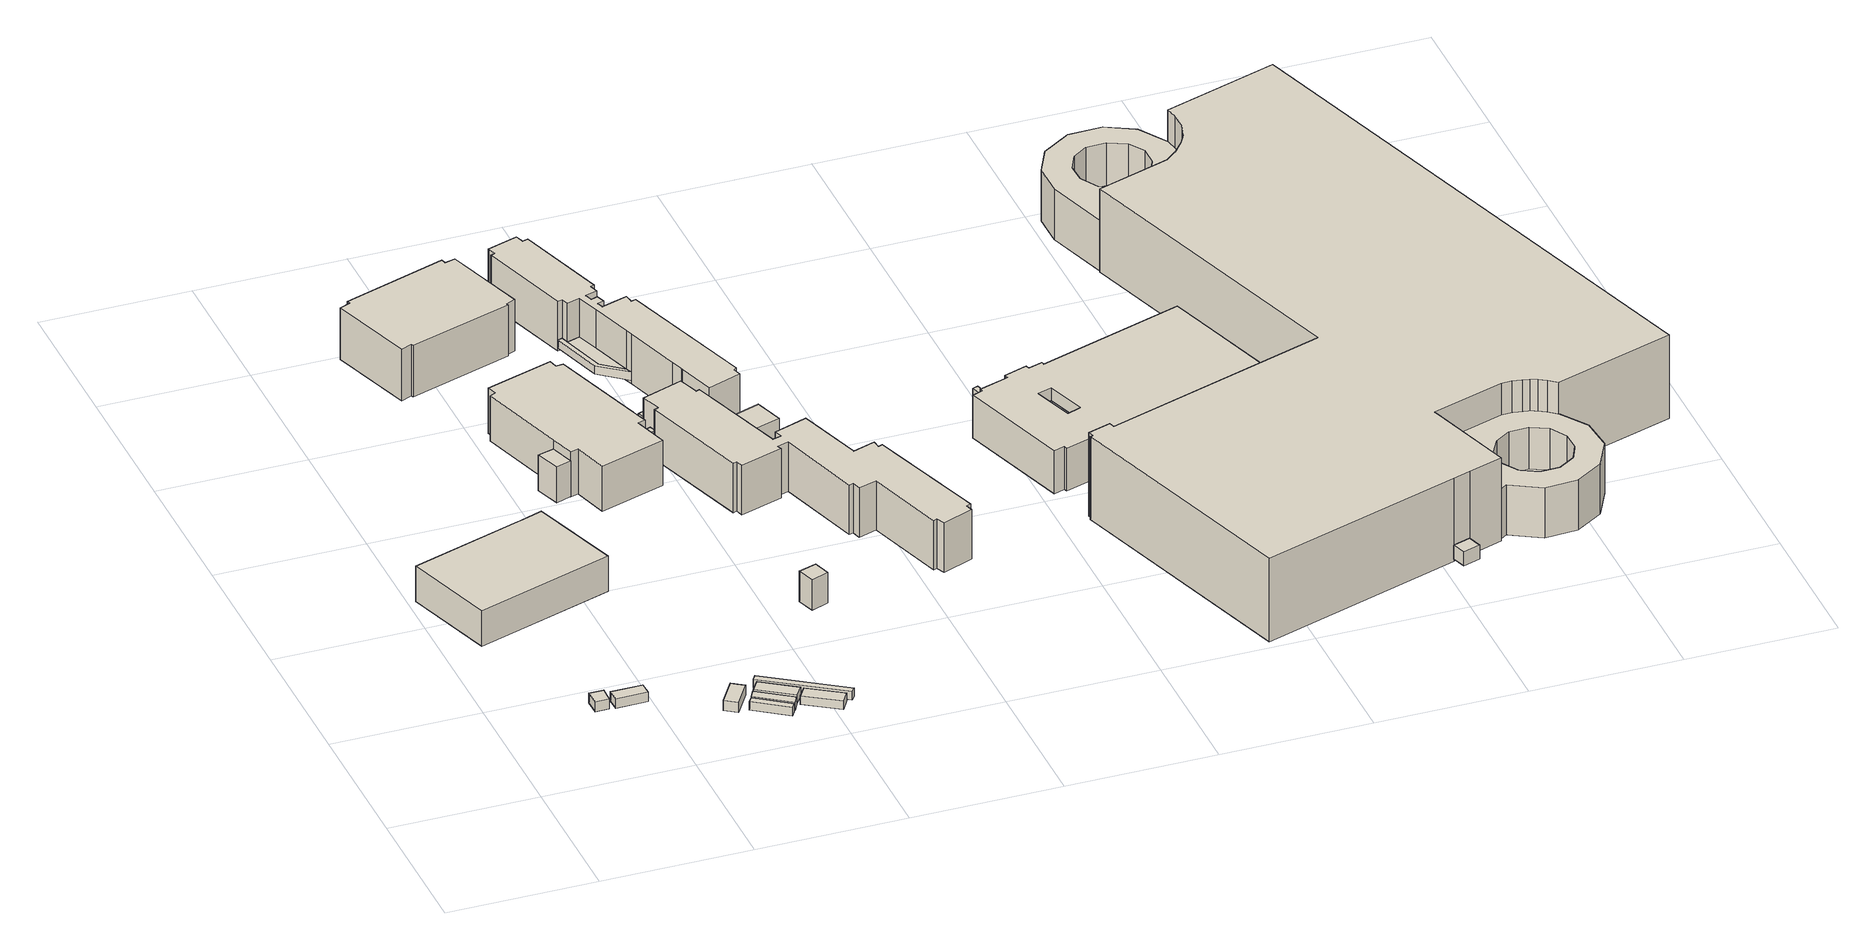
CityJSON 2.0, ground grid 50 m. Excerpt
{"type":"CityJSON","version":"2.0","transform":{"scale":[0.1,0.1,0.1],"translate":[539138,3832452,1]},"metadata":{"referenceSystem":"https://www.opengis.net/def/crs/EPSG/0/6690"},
"CityObjects":{
"building1":{"type":"Building","attributes":{"計測周辺長":19.76,"1/2500図郭":74,"区名":"住之江区","町丁目名称":"南港中４丁目","街区番号":7,"class":"3001","usage":"412","measuredHeight":3.4,"storeysAboveGround":1,"BuildingDetailAttribute.buildingRoofEdgeArea":24.28,"BuildingDetailAttribute.buildingStructureType":"610","BuildingDetailAttribute.buildingStructureOrgType":"2","BuildingDetailAttribute.detailedUsage":"1130","BuildingDetailAttribute.specifiedBuildingCoverageRate":0.6,"BuildingDetailAttribute.surveyYear":2017,"BuildingHighTideRiskAttribute.description":"1","BuildingHighTideRiskAttribute.rank":"2","BuildingHighTideRiskAttribute.depth":1.45,"BuildingIDAttribute.prefecture":"27","BuildingIDAttribute.city":"27125"},"geometry":[{"type":"Solid","lod":"1","boundaries":[[[[0,1,2,3]],[[2,4,5,3]],[[1,6,4,2]],[[0,7,6,1]],[[3,5,7,0]],[[4,6,7,5]]]]}]},
"building2":{"type":"Building","attributes":{"計測周辺長":29.5,"1/2500図郭":74,"区名":"住之江区","町丁目名称":"南港中４丁目","街区番号":7,"class":"3001","usage":"412","measuredHeight":3.4,"storeysAboveGround":1,"BuildingDetailAttribute.buildingRoofEdgeArea":44.62,"BuildingDetailAttribute.buildingStructureType":"610","BuildingDetailAttribute.buildingStructureOrgType":"2","BuildingDetailAttribute.detailedUsage":"1130","BuildingDetailAttribute.specifiedBuildingCoverageRate":0.6,"BuildingDetailAttribute.surveyYear":2017,"BuildingHighTideRiskAttribute.description":"1","BuildingHighTideRiskAttribute.rank":"2","BuildingHighTideRiskAttribute.depth":1.53,"BuildingIDAttribute.prefecture":"27","BuildingIDAttribute.city":"27125"},"geometry":[{"type":"Solid","lod":"1","boundaries":[[[[8,9,10,11]],[[10,12,13,11]],[[9,14,12,10]],[[8,15,14,9]],[[11,13,15,8]],[[12,14,15,13]]]]}]},
"building3":{"type":"Building","attributes":{"name":"相愛大学","計測周辺長":161.6,"1/2500図郭":74,"区名":"住之江区","町丁目名称":"南港中４丁目","街区番号":1,"class":"3002","usage":"422","measuredHeight":12.7,"storeysAboveGround":3,"BuildingDetailAttribute.buildingRoofEdgeArea":1561.77,"BuildingDetailAttribute.buildingStructureType":"603","BuildingDetailAttribute.buildingStructureOrgType":"3","BuildingDetailAttribute.detailedUsage":"1403","BuildingDetailAttribute.specifiedBuildingCoverageRate":0.6,"BuildingDetailAttribute.surveyYear":2017,"BuildingHighTideRiskAttribute.description":"1","BuildingHighTideRiskAttribute.rank":"2","BuildingHighTideRiskAttribute.depth":1.28,"BuildingIDAttribute.prefecture":"27","BuildingIDAttribute.city":"27125"},"geometry":[{"type":"Solid","lod":"1","boundaries":[[[[16,17,18,19,20,21]],[[20,22,23,21]],[[19,24,22,20]],[[18,25,24,19]],[[17,26,25,18]],[[16,27,26,17]],[[21,23,27,16]],[[22,24,25,26,27,23]]]]}]},
"building4":{"type":"Building","attributes":{"計測周辺長":29.54,"1/2500図郭":74,"区名":"住之江区","町丁目名称":"南港中４丁目","街区番号":7,"class":"3001","usage":"412","measuredHeight":3.6,"storeysAboveGround":1,"BuildingDetailAttribute.buildingRoofEdgeArea":48.12,"BuildingDetailAttribute.buildingStructureType":"610","BuildingDetailAttribute.buildingStructureOrgType":"2","BuildingDetailAttribute.detailedUsage":"1130","BuildingDetailAttribute.specifiedBuildingCoverageRate":0.6,"BuildingDetailAttribute.surveyYear":2017,"BuildingHighTideRiskAttribute.description":"1","BuildingHighTideRiskAttribute.rank":"2","BuildingHighTideRiskAttribute.depth":1.72,"BuildingIDAttribute.prefecture":"27","BuildingIDAttribute.city":"27125"},"geometry":[{"type":"Solid","lod":"1","boundaries":[[[[28,29,30,31]],[[30,32,33,31]],[[29,34,32,30]],[[28,35,34,29]],[[31,33,35,28]],[[32,34,35,33]]]]}]},
"building5":{"type":"Building","attributes":{"計測周辺長":31.61,"1/2500図郭":74,"区名":"住之江区","町丁目名称":"南港中４丁目","街区番号":7,"class":"3003","usage":"412","storeysAboveGround":1,"BuildingDetailAttribute.buildingRoofEdgeArea":31.66,"BuildingDetailAttribute.buildingStructureType":"610","BuildingDetailAttribute.buildingStructureOrgType":"2","BuildingDetailAttribute.detailedUsage":"1130","BuildingDetailAttribute.specifiedBuildingCoverageRate":0.6,"BuildingDetailAttribute.surveyYear":2017,"BuildingHighTideRiskAttribute.description":"1","BuildingHighTideRiskAttribute.rank":"2","BuildingHighTideRiskAttribute.depth":1.79,"BuildingIDAttribute.prefecture":"27","BuildingIDAttribute.city":"27125"},"geometry":[{"type":"Solid","lod":"1","boundaries":[[[[36,37,38,39]],[[38,40,41,39]],[[37,42,40,38]],[[36,43,42,37]],[[39,41,43,36]],[[40,42,43,41]]]]}]},
"building6":{"type":"Building","attributes":{"計測周辺長":33.53,"1/2500図郭":74,"区名":"住之江区","町丁目名称":"南港中４丁目","街区番号":7,"class":"3003","usage":"412","storeysAboveGround":1,"BuildingDetailAttribute.buildingRoofEdgeArea":42.07,"BuildingDetailAttribute.buildingStructureType":"610","BuildingDetailAttribute.buildingStructureOrgType":"2","BuildingDetailAttribute.detailedUsage":"1130","BuildingDetailAttribute.specifiedBuildingCoverageRate":0.6,"BuildingDetailAttribute.surveyYear":2017,"BuildingHighTideRiskAttribute.description":"1","BuildingHighTideRiskAttribute.rank":"2","BuildingHighTideRiskAttribute.depth":1.85,"BuildingIDAttribute.prefecture":"27","BuildingIDAttribute.city":"27125"},"geometry":[{"type":"Solid","lod":"1","boundaries":[[[[44,45,46,47]],[[46,48,49,47]],[[45,50,48,46]],[[44,51,50,45]],[[47,49,51,44]],[[48,50,51,49]]]]}]},
"building7":{"type":"Building","attributes":{"計測周辺長":36.25,"1/2500図郭":74,"区名":"住之江区","町丁目名称":"南港中４丁目","街区番号":7,"class":"3003","usage":"412","storeysAboveGround":1,"BuildingDetailAttribute.buildingRoofEdgeArea":61.61,"BuildingDetailAttribute.buildingStructureType":"610","BuildingDetailAttribute.buildingStructureOrgType":"2","BuildingDetailAttribute.detailedUsage":"1130","BuildingDetailAttribute.specifiedBuildingCoverageRate":0.6,"BuildingDetailAttribute.surveyYear":2017,"BuildingHighTideRiskAttribute.description":"1","BuildingHighTideRiskAttribute.rank":"2","BuildingHighTideRiskAttribute.depth":1.88,"BuildingIDAttribute.prefecture":"27","BuildingIDAttribute.city":"27125"},"geometry":[{"type":"Solid","lod":"1","boundaries":[[[[52,53,54,55]],[[54,56,57,55]],[[53,58,56,54]],[[52,59,58,53]],[[55,57,59,52]],[[56,58,59,57]]]]}]},
"building8":{"type":"Building","attributes":{"計測周辺長":65.99,"1/2500図郭":74,"区名":"住之江区","町丁目名称":"南港中４丁目","街区番号":7,"class":"3003","usage":"412","storeysAboveGround":1,"BuildingDetailAttribute.buildingRoofEdgeArea":66.61,"BuildingDetailAttribute.buildingStructureType":"610","BuildingDetailAttribute.buildingStructureOrgType":"2","BuildingDetailAttribute.detailedUsage":"1130","BuildingDetailAttribute.specifiedBuildingCoverageRate":0.6,"BuildingDetailAttribute.surveyYear":2017,"BuildingHighTideRiskAttribute.description":"1","BuildingHighTideRiskAttribute.rank":"2","BuildingHighTideRiskAttribute.depth":1.96,"BuildingIDAttribute.prefecture":"27","BuildingIDAttribute.city":"27125"},"geometry":[{"type":"Solid","lod":"1","boundaries":[[[[60,61,62,63]],[[62,64,65,63]],[[61,66,64,62]],[[60,67,66,61]],[[63,65,67,60]],[[64,66,67,65]]]]}]},
"building9":{"type":"Building","attributes":{"計測周辺長":36.31,"1/2500図郭":74,"区名":"住之江区","町丁目名称":"南港中４丁目","街区番号":7,"class":"3003","usage":"412","storeysAboveGround":1,"BuildingDetailAttribute.buildingRoofEdgeArea":63.58,"BuildingDetailAttribute.buildingStructureType":"610","BuildingDetailAttribute.buildingStructureOrgType":"2","BuildingDetailAttribute.detailedUsage":"1130","BuildingDetailAttribute.specifiedBuildingCoverageRate":0.6,"BuildingDetailAttribute.surveyYear":2017,"BuildingHighTideRiskAttribute.description":"1","BuildingHighTideRiskAttribute.rank":"2","BuildingHighTideRiskAttribute.depth":1.84,"BuildingIDAttribute.prefecture":"27","BuildingIDAttribute.city":"27125"},"geometry":[{"type":"Solid","lod":"1","boundaries":[[[[68,69,70,71]],[[70,72,73,71]],[[69,74,72,70]],[[68,75,74,69]],[[71,73,75,68]],[[72,74,75,73]]]]}]},
"building10":{"type":"Building","attributes":{"計測周辺長":178.98,"1/2500図郭":74,"区名":"住之江区","町丁目名称":"南港中４丁目","街区番号":1,"class":"3001","usage":"422","measuredHeight":12.9,"storeysAboveGround":2,"BuildingDetailAttribute.buildingRoofEdgeArea":1546.04,"BuildingDetailAttribute.buildingStructureType":"603","BuildingDetailAttribute.buildingStructureOrgType":"3","BuildingDetailAttribute.detailedUsage":"1403","BuildingDetailAttribute.specifiedBuildingCoverageRate":0.6,"BuildingDetailAttribute.surveyYear":2017,"BuildingHighTideRiskAttribute.description":"1","BuildingHighTideRiskAttribute.rank":"2","BuildingHighTideRiskAttribute.depth":0.715,"BuildingIDAttribute.prefecture":"27","BuildingIDAttribute.city":"27125"},"geometry":[{"type":"Solid","lod":"1","boundaries":[[[[76,77,78,79]],[[78,80,81,79]],[[77,82,80,78]],[[76,83,82,77]],[[79,81,83,76]],[[80,82,83,81]]]]}]},
"building11":{"type":"Building","attributes":{"計測周辺長":178.98,"1/2500図郭":74,"区名":"住之江区","町丁目名称":"南港中４丁目","街区番号":1,"class":"3001","usage":"422","measuredHeight":16.3,"storeysAboveGround":2,"BuildingDetailAttribute.buildingRoofEdgeArea":1546.04,"BuildingDetailAttribute.buildingStructureType":"603","BuildingDetailAttribute.buildingStructureOrgType":"3","BuildingDetailAttribute.detailedUsage":"1403","BuildingDetailAttribute.specifiedBuildingCoverageRate":0.6,"BuildingDetailAttribute.surveyYear":2017,"BuildingHighTideRiskAttribute.description":"1","BuildingHighTideRiskAttribute.rank":"2","BuildingHighTideRiskAttribute.depth":0.929,"BuildingIDAttribute.prefecture":"27","BuildingIDAttribute.city":"27125"},"geometry":[{"type":"Solid","lod":"1","boundaries":[[[[84,85,86,87,88,89,90,91,92,93,94,95,96,97,98,99]],[[98,100,101,99]],[[97,102,100,98]],[[96,103,102,97]],[[95,104,103,96]],[[94,105,104,95]],[[93,106,105,94]],[[92,107,106,93]],[[91,108,107,92]],[[90,109,108,91]],[[89,110,109,90]],[[88,111,110,89]],[[87,112,111,88]],[[86,113,112,87]],[[85,114,113,86]],[[84,115,114,85]],[[99,101,115,84]],[[100,102,103,104,105,106,107,108,109,110,111,112,113,114,115,101]]]]}]},
"building12":{"type":"Building","attributes":{"計測周辺長":151.84,"1/2500図郭":74,"区名":"住之江区","町丁目名称":"南港中４丁目","街区番号":1,"class":"3002","usage":"422","measuredHeight":18.5,"storeysAboveGround":3,"BuildingDetailAttribute.buildingRoofEdgeArea":1386,"BuildingDetailAttribute.buildingStructureType":"603","BuildingDetailAttribute.buildingStructureOrgType":"3","BuildingDetailAttribute.detailedUsage":"1403","BuildingDetailAttribute.specifiedBuildingCoverageRate":0.6,"BuildingDetailAttribute.surveyYear":2017,"BuildingHighTideRiskAttribute.description":"1","BuildingHighTideRiskAttribute.rank":"2","BuildingHighTideRiskAttribute.depth":0.921,"BuildingIDAttribute.prefecture":"27","BuildingIDAttribute.city":"27125"},"geometry":[{"type":"Solid","lod":"1","boundaries":[[[[116,117,118,119,120,121,122,123,124,125,126,127]],[[126,128,129,127]],[[125,130,128,126]],[[124,131,130,125]],[[123,132,131,124]],[[122,133,132,123]],[[121,134,133,122]],[[120,135,134,121]],[[119,136,135,120]],[[118,137,136,119]],[[117,138,137,118]],[[116,139,138,117]],[[127,129,139,116]],[[128,130,131,132,133,134,135,136,137,138,139,129]]]]}]},
"building13":{"type":"Building","attributes":{"計測周辺長":24.67,"1/2500図郭":74,"区名":"住之江区","町丁目名称":"南港中４丁目","街区番号":1,"class":"3001","usage":"422","measuredHeight":11,"storeysAboveGround":1,"BuildingDetailAttribute.buildingRoofEdgeArea":38,"BuildingDetailAttribute.buildingStructureType":"603","BuildingDetailAttribute.buildingStructureOrgType":"3","BuildingDetailAttribute.detailedUsage":"1403","BuildingDetailAttribute.specifiedBuildingCoverageRate":0.6,"BuildingDetailAttribute.surveyYear":2017,"BuildingHighTideRiskAttribute.description":"1","BuildingHighTideRiskAttribute.rank":"2","BuildingHighTideRiskAttribute.depth":2.37,"BuildingIDAttribute.prefecture":"27","BuildingIDAttribute.city":"27125"},"geometry":[{"type":"Solid","lod":"1","boundaries":[[[[140,141,142,143]],[[142,144,145,143]],[[141,146,144,142]],[[140,147,146,141]],[[143,145,147,140]],[[144,146,147,145]]]]}]},
"building14":{"type":"Building","attributes":{"計測周辺長":18.63,"1/2500図郭":74,"区名":"住之江区","町丁目名称":"南港中４丁目","街区番号":1,"class":"3003","usage":"422","measuredHeight":7.9,"storeysAboveGround":1,"BuildingDetailAttribute.buildingRoofEdgeArea":17.2,"BuildingDetailAttribute.buildingStructureType":"610","BuildingDetailAttribute.buildingStructureOrgType":"2","BuildingDetailAttribute.detailedUsage":"1403","BuildingDetailAttribute.specifiedBuildingCoverageRate":0.6,"BuildingDetailAttribute.surveyYear":2017,"BuildingHighTideRiskAttribute.description":"1","BuildingHighTideRiskAttribute.rank":"2","BuildingHighTideRiskAttribute.depth":0.829,"BuildingIDAttribute.prefecture":"27","BuildingIDAttribute.city":"27125"},"geometry":[{"type":"Solid","lod":"1","boundaries":[[[[148,149,150,151,152]],[[151,153,154,152]],[[150,155,153,151]],[[149,156,155,150]],[[148,157,156,149]],[[152,154,157,148]],[[153,155,156,157,154]]]]}]},
"building15":{"type":"Building","attributes":{"計測周辺長":45.83,"1/2500図郭":74,"区名":"住之江区","町丁目名称":"南港中４丁目","街区番号":1,"class":"3003","usage":"422","measuredHeight":3.7,"storeysAboveGround":1,"BuildingDetailAttribute.buildingRoofEdgeArea":77.83,"BuildingDetailAttribute.buildingStructureType":"610","BuildingDetailAttribute.buildingStructureOrgType":"2","BuildingDetailAttribute.detailedUsage":"1403","BuildingDetailAttribute.specifiedBuildingCoverageRate":0.6,"BuildingDetailAttribute.surveyYear":2017,"BuildingHighTideRiskAttribute.description":"1","BuildingHighTideRiskAttribute.rank":"2","BuildingHighTideRiskAttribute.depth":0.912,"BuildingIDAttribute.prefecture":"27","BuildingIDAttribute.city":"27125"},"geometry":[{"type":"Solid","lod":"1","boundaries":[[[[158,159,160,161,162,163]],[[162,164,165,163]],[[161,166,164,162]],[[160,167,166,161]],[[159,168,167,160]],[[158,169,168,159]],[[163,165,169,158]],[[164,166,167,168,169,165]]]]}]},
"building16":{"type":"Building","attributes":{"class":"3003","BuildingDetailAttribute.specifiedBuildingCoverageRate":0.6,"BuildingDetailAttribute.surveyYear":2017,"BuildingHighTideRiskAttribute.description":"1","BuildingHighTideRiskAttribute.rank":"2","BuildingHighTideRiskAttribute.depth":1.11,"BuildingIDAttribute.prefecture":"27","BuildingIDAttribute.city":"27125"},"geometry":[{"type":"Solid","lod":"1","boundaries":[[[[170,171,172,173,174,175,176]],[[175,177,178,176]],[[174,179,177,175]],[[173,180,179,174]],[[172,181,180,173]],[[171,182,181,172]],[[170,183,182,171]],[[176,178,183,170]],[[177,179,180,181,182,183,178]]]]}]},
"building17":{"type":"Building","attributes":{"class":"3002","BuildingDetailAttribute.specifiedBuildingCoverageRate":0.6,"BuildingDetailAttribute.surveyYear":2017,"BuildingHighTideRiskAttribute.description":"1","BuildingHighTideRiskAttribute.rank":"2","BuildingHighTideRiskAttribute.depth":1.11,"BuildingIDAttribute.prefecture":"27","BuildingIDAttribute.city":"27125"},"geometry":[{"type":"Solid","lod":"1","boundaries":[[[[184,171,170,176,185]],[[176,178,186,185]],[[170,183,178,176]],[[171,182,183,170]],[[184,187,182,171]],[[185,186,187,184]],[[178,183,182,187,186]]]]}]},
"building18":{"type":"Building","attributes":{"計測周辺長":316.26,"1/2500図郭":74,"区名":"住之江区","町丁目名称":"南港中４丁目","街区番号":1,"class":"3002","usage":"422","measuredHeight":17.9,"storeysAboveGround":4,"BuildingDetailAttribute.buildingRoofEdgeArea":1926.65,"BuildingDetailAttribute.buildingStructureType":"603","BuildingDetailAttribute.buildingStructureOrgType":"3","BuildingDetailAttribute.detailedUsage":"1403","BuildingDetailAttribute.specifiedBuildingCoverageRate":0.6,"BuildingDetailAttribute.surveyYear":2017,"BuildingHighTideRiskAttribute.description":"1","BuildingHighTideRiskAttribute.rank":"2","BuildingHighTideRiskAttribute.depth":0.699,"BuildingIDAttribute.prefecture":"27","BuildingIDAttribute.city":"27125"},"geometry":[{"type":"Solid","lod":"1","boundaries":[[[[188,189,190,191,192,193,194,195,196,197,198,199,200,201,202,203,204,205,206,207,208,209,210,211,212,213,214,215,216,217]],[[216,218,219,217]],[[215,220,218,216]],[[214,221,220,215]],[[213,222,221,214]],[[212,223,222,213]],[[211,224,223,212]],[[210,225,224,211]],[[209,226,225,210]],[[208,227,226,209]],[[207,228,227,208]],[[206,229,228,207]],[[205,230,229,206]],[[204,231,230,205]],[[203,232,231,204]],[[202,233,232,203]],[[201,234,233,202]],[[200,235,234,201]],[[199,236,235,200]],[[198,237,236,199]],[[197,238,237,198]],[[196,239,238,197]],[[195,240,239,196]],[[194,241,240,195]],[[193,242,241,194]],[[192,243,242,193]],[[191,244,243,192]],[[190,245,244,191]],[[189,246,245,190]],[[188,247,246,189]],[[217,219,247,188]],[[218,220,221,222,223,224,225,226,227,228,229,230,231,232,233,234,235,236,237,238,239,240,241,242,243,244,245,246,247,219]]]]}]},
"building19":{"type":"Building","attributes":{"計測周辺長":258.1,"1/2500図郭":74,"区名":"住之江区","町丁目名称":"南港中４丁目","街区番号":1,"class":"3002","usage":"422","measuredHeight":17.9,"storeysAboveGround":4,"BuildingDetailAttribute.buildingRoofEdgeArea":1280.56,"BuildingDetailAttribute.buildingStructureType":"603","BuildingDetailAttribute.buildingStructureOrgType":"3","BuildingDetailAttribute.detailedUsage":"1403","BuildingDetailAttribute.specifiedBuildingCoverageRate":0.6,"BuildingDetailAttribute.surveyYear":2017,"BuildingHighTideRiskAttribute.description":"1","BuildingHighTideRiskAttribute.rank":"2","BuildingHighTideRiskAttribute.depth":1.08,"BuildingIDAttribute.prefecture":"27","BuildingIDAttribute.city":"27125"},"geometry":[{"type":"Solid","lod":"1","boundaries":[[[[248,249,250,251,252,253,254,255,256,257,258,259,260,261,262,263,264,265,266,267,268,269,270,271,272,273,274,275,276,277,278,279]],[[278,280,281,279]],[[277,282,280,278]],[[276,283,282,277]],[[275,284,283,276]],[[274,285,284,275]],[[273,286,285,274]],[[272,287,286,273]],[[271,288,287,272]],[[270,289,288,271]],[[269,290,289,270]],[[268,291,290,269]],[[267,292,291,268]],[[266,293,292,267]],[[265,294,293,266]],[[264,295,294,265]],[[263,296,295,264]],[[262,297,296,263]],[[261,298,297,262]],[[260,299,298,261]],[[259,300,299,260]],[[258,301,300,259]],[[257,302,301,258]],[[256,303,302,257]],[[255,304,303,256]],[[254,305,304,255]],[[253,306,305,254]],[[252,307,306,253]],[[251,308,307,252]],[[250,309,308,251]],[[249,310,309,250]],[[248,311,310,249]],[[279,281,311,248]],[[280,282,283,284,285,286,287,288,289,290,291,292,293,294,295,296,297,298,299,300,301,302,303,304,305,306,307,308,309,310,311,281]]]]}]},
"building20":{"type":"Building","attributes":{"計測周辺長":50.44,"1/2500図郭":74,"区名":"住之江区","町丁目名称":"南港中４丁目","街区番号":1,"class":"3001","usage":"422","measuredHeight":7.3,"storeysAboveGround":2,"BuildingDetailAttribute.buildingRoofEdgeArea":152,"BuildingDetailAttribute.buildingStructureType":"610","BuildingDetailAttribute.buildingStructureOrgType":"2","BuildingDetailAttribute.detailedUsage":"1403","BuildingDetailAttribute.specifiedBuildingCoverageRate":0.6,"BuildingDetailAttribute.surveyYear":2017,"BuildingHighTideRiskAttribute.description":"1","BuildingHighTideRiskAttribute.rank":"2","BuildingHighTideRiskAttribute.depth":1.23,"BuildingIDAttribute.prefecture":"27","BuildingIDAttribute.city":"27125"},"geometry":[{"type":"Solid","lod":"1","boundaries":[[[[312,313,314,315]],[[314,316,317,315]],[[313,318,316,314]],[[312,319,318,313]],[[315,317,319,312]],[[316,318,319,317]]]]}]},
"building21":{"type":"Building","attributes":{"class":"3003","BuildingDetailAttribute.specifiedBuildingCoverageRate":0.6,"BuildingDetailAttribute.surveyYear":2017,"BuildingTsunamiRiskAttribute.description":"1","BuildingTsunamiRiskAttribute.rank":"1","BuildingTsunamiRiskAttribute.depth":0.23,"BuildingHighTideRiskAttribute.description":"1","BuildingHighTideRiskAttribute.rank":"3","BuildingHighTideRiskAttribute.depth":3.5,"BuildingIDAttribute.prefecture":"27","BuildingIDAttribute.city":"27125"},"geometry":[{"type":"Solid","lod":"1","boundaries":[[[[320,321,322,323]],[[322,324,325,323]],[[321,326,324,322]],[[320,327,326,321]],[[323,325,327,320]],[[324,326,327,325]]]]}]},
"building22":{"type":"Building","attributes":{"計測周辺長":252.92,"1/2500図郭":74,"区名":"住之江区","町丁目名称":"南港東８丁目","街区番号":4,"class":"3004","usage":"431","measuredHeight":10.3,"storeysAboveGround":4,"BuildingDetailAttribute.buildingRoofEdgeArea":3516.01,"BuildingDetailAttribute.buildingStructureType":"603","BuildingDetailAttribute.buildingStructureOrgType":"3","BuildingDetailAttribute.detailedUsage":"1740","BuildingDetailAttribute.specifiedBuildingCoverageRate":0.6,"BuildingDetailAttribute.surveyYear":2017,"BuildingTsunamiRiskAttribute.description":"1","BuildingTsunamiRiskAttribute.rank":"2","BuildingTsunamiRiskAttribute.depth":0.5,"BuildingHighTideRiskAttribute.description":"1","BuildingHighTideRiskAttribute.rank":"3","BuildingHighTideRiskAttribute.depth":3.77,"BuildingIDAttribute.prefecture":"27","BuildingIDAttribute.city":"27125"},"geometry":[{"type":"Solid","lod":"1","boundaries":[[[[328,329,330,331]],[[330,332,333,331]],[[329,334,332,330]],[[328,335,334,329]],[[331,333,335,328]],[[332,334,335,333]]]]}]},
"building23":{"type":"Building","attributes":{"計測周辺長":252.92,"1/2500図郭":74,"区名":"住之江区","町丁目名称":"南港東８丁目","街区番号":4,"class":"3002","usage":"431","measuredHeight":15.3,"storeysAboveGround":4,"BuildingDetailAttribute.buildingRoofEdgeArea":3516.01,"BuildingDetailAttribute.buildingStructureType":"603","BuildingDetailAttribute.buildingStructureOrgType":"3","BuildingDetailAttribute.detailedUsage":"1740","BuildingDetailAttribute.specifiedBuildingCoverageRate":0.6,"BuildingDetailAttribute.surveyYear":2017,"BuildingTsunamiRiskAttribute.description":"1","BuildingTsunamiRiskAttribute.rank":"2","BuildingTsunamiRiskAttribute.depth":0.95,"BuildingHighTideRiskAttribute.description":"1","BuildingHighTideRiskAttribute.rank":"3","BuildingHighTideRiskAttribute.depth":3.18,"BuildingIDAttribute.prefecture":"27","BuildingIDAttribute.city":"27125"},"geometry":[{"type":"Solid","lod":"1","boundaries":[[[[336,337,338,339,340,341,342,343,344,345,346,347,348,349,350,351,352,353],[354,355,356,357]],[[352,358,359,353]],[[351,360,358,352]],[[350,361,360,351]],[[349,362,361,350]],[[348,363,362,349]],[[347,364,363,348]],[[346,365,364,347]],[[345,366,365,346]],[[344,367,366,345]],[[343,368,367,344]],[[342,369,368,343]],[[341,370,369,342]],[[340,371,370,341]],[[339,372,371,340]],[[338,373,372,339]],[[337,374,373,338]],[[336,375,374,337]],[[353,359,375,336]],[[356,376,377,357]],[[355,378,376,356]],[[354,379,378,355]],[[357,377,379,354]],[[358,360,361,362,363,364,365,366,367,368,369,370,371,372,373,374,375,359],[376,378,379,377]]]]}]},
"building24":{"type":"Building","attributes":{"区名":"住之江区","町丁目名称":"南港東８丁目","街区番号":4,"class":"3003","usage":"431","measuredHeight":5,"storeysAboveGround":4,"BuildingDetailAttribute.buildingRoofEdgeArea":25553.34,"BuildingDetailAttribute.buildingStructureType":"603","BuildingDetailAttribute.buildingStructureOrgType":"3","BuildingDetailAttribute.detailedUsage":"1720","BuildingDetailAttribute.specifiedBuildingCoverageRate":0.6,"BuildingDetailAttribute.surveyYear":2017,"BuildingHighTideRiskAttribute.description":"1","BuildingHighTideRiskAttribute.rank":"2","BuildingHighTideRiskAttribute.depth":1.7,"BuildingIDAttribute.prefecture":"27","BuildingIDAttribute.city":"27125"},"geometry":[{"type":"Solid","lod":"1","boundaries":[[[[380,381,382,383]],[[382,384,385,383]],[[381,386,384,382]],[[380,387,386,381]],[[383,385,387,380]],[[384,386,387,385]]]]}]},
"building25":{"type":"Building","attributes":{"区名":"住之江区","町丁目名称":"南港東８丁目","街区番号":4,"class":"3003","usage":"431","storeysAboveGround":4,"BuildingDetailAttribute.buildingRoofEdgeArea":25553.34,"BuildingDetailAttribute.buildingStructureType":"603","BuildingDetailAttribute.buildingStructureOrgType":"3","BuildingDetailAttribute.detailedUsage":"1720","BuildingDetailAttribute.specifiedBuildingCoverageRate":0.6,"BuildingDetailAttribute.surveyYear":2017,"BuildingHighTideRiskAttribute.description":"1","BuildingHighTideRiskAttribute.rank":"2","BuildingHighTideRiskAttribute.depth":2.25,"BuildingIDAttribute.prefecture":"27","BuildingIDAttribute.city":"27125"},"geometry":[{"type":"Solid","lod":"1","boundaries":[[[[388,389,390,391]],[[390,392,393,391]],[[389,394,392,390]],[[388,395,394,389]],[[391,393,395,388]],[[392,394,395,393]]]]}]},
"building26":{"type":"Building","attributes":{"区名":"住之江区","町丁目名称":"南港東８丁目","街区番号":4,"class":"3002","usage":"431","measuredHeight":30,"storeysAboveGround":4,"BuildingDetailAttribute.buildingRoofEdgeArea":25553.34,"BuildingDetailAttribute.buildingStructureType":"603","BuildingDetailAttribute.buildingStructureOrgType":"3","BuildingDetailAttribute.detailedUsage":"1720","BuildingDetailAttribute.specifiedBuildingCoverageRate":0.6,"BuildingDetailAttribute.surveyYear":2017,"BuildingHighTideRiskAttribute.description":"1","BuildingHighTideRiskAttribute.rank":"2","BuildingHighTideRiskAttribute.depth":1.76,"BuildingIDAttribute.prefecture":"27","BuildingIDAttribute.city":"27125"},"geometry":[{"type":"Solid","lod":"1","boundaries":[[[[396,397,398,399,400,401,402,403,404,405,406,407,408,409,410,411,412,413,414,415,416,417,418,419,420,421,422,423]],[[422,424,425,423]],[[421,426,424,422]],[[420,427,426,421]],[[419,428,427,420]],[[418,429,428,419]],[[417,430,429,418]],[[416,431,430,417]],[[415,432,431,416]],[[414,433,432,415]],[[413,434,433,414]],[[412,435,434,413]],[[411,436,435,412]],[[410,437,436,411]],[[409,438,437,410]],[[408,439,438,409]],[[407,440,439,408]],[[406,441,440,407]],[[405,442,441,406]],[[404,443,442,405]],[[403,444,443,404]],[[402,445,444,403]],[[401,446,445,402]],[[400,447,446,401]],[[399,448,447,400]],[[398,449,448,399]],[[397,450,449,398]],[[396,451,450,397]],[[423,425,451,396]],[[424,426,427,428,429,430,431,432,433,434,435,436,437,438,439,440,441,442,443,444,445,446,447,448,449,450,451,425]]]]}]},
"building27":{"type":"Building","attributes":{"区名":"住之江区","町丁目名称":"南港東８丁目","街区番号":4,"class":"3003","usage":"431","storeysAboveGround":4,"BuildingDetailAttribute.buildingRoofEdgeArea":25553.34,"BuildingDetailAttribute.buildingStructureType":"603","BuildingDetailAttribute.buildingStructureOrgType":"3","BuildingDetailAttribute.detailedUsage":"1720","BuildingDetailAttribute.specifiedBuildingCoverageRate":0.6,"BuildingDetailAttribute.surveyYear":2017,"BuildingHighTideRiskAttribute.description":"1","BuildingHighTideRiskAttribute.rank":"2","BuildingHighTideRiskAttribute.depth":2.25,"BuildingIDAttribute.prefecture":"27","BuildingIDAttribute.city":"27125"},"geometry":[{"type":"Solid","lod":"1","boundaries":[[[[452,453,454,455]],[[454,456,457,455]],[[453,458,456,454]],[[452,459,458,453]],[[455,457,459,452]],[[456,458,459,457]]]]}]},
"building28":{"type":"Building","attributes":{"区名":"住之江区","町丁目名称":"南港東８丁目","街区番号":4,"class":"3004","usage":"431","measuredHeight":18.2,"storeysAboveGround":4,"BuildingDetailAttribute.buildingRoofEdgeArea":25553.34,"BuildingDetailAttribute.buildingStructureType":"603","BuildingDetailAttribute.buildingStructureOrgType":"3","BuildingDetailAttribute.detailedUsage":"1720","BuildingDetailAttribute.specifiedBuildingCoverageRate":0.6,"BuildingDetailAttribute.surveyYear":2017,"BuildingHighTideRiskAttribute.description":"1","BuildingHighTideRiskAttribute.rank":"2","BuildingHighTideRiskAttribute.depth":2.3,"BuildingIDAttribute.prefecture":"27","BuildingIDAttribute.city":"27125"},"geometry":[{"type":"Solid","lod":"1","boundaries":[[[[460,461,462,463,464,465,466,467,468,469,470,471,472,473],[474,475,476,477,478,479,480,481,482,483,484,485]],[[472,486,487,473]],[[471,488,486,472]],[[470,489,488,471]],[[469,490,489,470]],[[468,491,490,469]],[[467,492,491,468]],[[466,493,492,467]],[[465,494,493,466]],[[464,495,494,465]],[[463,496,495,464]],[[462,497,496,463]],[[461,498,497,462]],[[460,499,498,461]],[[473,487,499,460]],[[484,500,501,485]],[[483,502,500,484]],[[482,503,502,483]],[[481,504,503,482]],[[480,505,504,481]],[[479,506,505,480]],[[478,507,506,479]],[[477,508,507,478]],[[476,509,508,477]],[[475,510,509,476]],[[474,511,510,475]],[[485,501,511,474]],[[486,488,489,490,491,492,493,494,495,496,497,498,499,487],[500,502,503,504,505,506,507,508,509,510,511,501]]]]}]},
"building29":{"type":"Building","attributes":{"区名":"住之江区","町丁目名称":"南港東８丁目","街区番号":4,"class":"3003","usage":"431","storeysAboveGround":4,"BuildingDetailAttribute.buildingRoofEdgeArea":25553.34,"BuildingDetailAttribute.buildingStructureType":"603","BuildingDetailAttribute.buildingStructureOrgType":"3","BuildingDetailAttribute.detailedUsage":"1720","BuildingDetailAttribute.specifiedBuildingCoverageRate":0.6,"BuildingDetailAttribute.surveyYear":2017,"BuildingHighTideRiskAttribute.description":"1","BuildingHighTideRiskAttribute.rank":"2","BuildingHighTideRiskAttribute.depth":2.25,"BuildingIDAttribute.prefecture":"27","BuildingIDAttribute.city":"27125"},"geometry":[{"type":"Solid","lod":"1","boundaries":[[[[512,513,514,515]],[[514,516,517,515]],[[513,518,516,514]],[[512,519,518,513]],[[515,517,519,512]],[[516,518,519,517]]]]}]},
"building30":{"type":"Building","attributes":{"区名":"住之江区","町丁目名称":"南港東８丁目","街区番号":4,"class":"3003","usage":"431","storeysAboveGround":4,"BuildingDetailAttribute.buildingRoofEdgeArea":25553.34,"BuildingDetailAttribute.buildingStructureType":"603","BuildingDetailAttribute.buildingStructureOrgType":"3","BuildingDetailAttribute.detailedUsage":"1720","BuildingDetailAttribute.specifiedBuildingCoverageRate":0.6,"BuildingDetailAttribute.surveyYear":2017,"BuildingHighTideRiskAttribute.description":"1","BuildingHighTideRiskAttribute.rank":"2","BuildingHighTideRiskAttribute.depth":2.13,"BuildingIDAttribute.prefecture":"27","BuildingIDAttribute.city":"27125"},"geometry":[{"type":"Solid","lod":"1","boundaries":[[[[484,483,482,481,480,479,478,477,476,475,474,485],[520,521,522,523],[524,525,526,527],[528,529,530,531],[532,533,534,535],[514,513,512,515]],[[474,536,537,485]],[[475,538,536,474]],[[476,539,538,475]],[[477,540,539,476]],[[478,541,540,477]],[[479,542,541,478]],[[480,543,542,479]],[[481,544,543,480]],[[482,545,544,481]],[[483,546,545,482]],[[484,547,546,483]],[[485,537,547,484]],[[522,548,549,523]],[[521,550,548,522]],[[520,551,550,521]],[[523,549,551,520]],[[526,552,553,527]],[[525,554,552,526]],[[524,555,554,525]],[[527,553,555,524]],[[530,556,557,531]],[[529,558,556,530]],[[528,559,558,529]],[[531,557,559,528]],[[534,560,561,535]],[[533,562,560,534]],[[532,563,562,533]],[[535,561,563,532]],[[512,519,517,515]],[[513,518,519,512]],[[514,516,518,513]],[[515,517,516,514]],[[536,538,539,540,541,542,543,544,545,546,547,537],[548,550,551,549],[552,554,555,553],[556,558,559,557],[560,562,563,561],[519,518,516,517]]]]}]},
"building31":{"type":"Building","attributes":{"区名":"住之江区","町丁目名称":"南港東８丁目","街区番号":4,"class":"3004","usage":"431","measuredHeight":18,"storeysAboveGround":4,"BuildingDetailAttribute.buildingRoofEdgeArea":25553.34,"BuildingDetailAttribute.buildingStructureType":"603","BuildingDetailAttribute.buildingStructureOrgType":"3","BuildingDetailAttribute.detailedUsage":"1720","BuildingDetailAttribute.specifiedBuildingCoverageRate":0.6,"BuildingDetailAttribute.surveyYear":2017,"BuildingHighTideRiskAttribute.description":"1","BuildingHighTideRiskAttribute.rank":"2","BuildingHighTideRiskAttribute.depth":1.83,"BuildingIDAttribute.prefecture":"27","BuildingIDAttribute.city":"27125"},"geometry":[{"type":"Solid","lod":"1","boundaries":[[[[564,565,566,567,568,569,570,571,572,573,574,575,576,577,578],[579,580,581,582,583,584,585,586,587,588,589,590]],[[577,591,592,578]],[[576,593,591,577]],[[575,594,593,576]],[[574,595,594,575]],[[573,596,595,574]],[[572,597,596,573]],[[571,598,597,572]],[[570,599,598,571]],[[569,600,599,570]],[[568,601,600,569]],[[567,602,601,568]],[[566,603,602,567]],[[565,604,603,566]],[[564,605,604,565]],[[578,592,605,564]],[[589,606,607,590]],[[588,608,606,589]],[[587,609,608,588]],[[586,610,609,587]],[[585,611,610,586]],[[584,612,611,585]],[[583,613,612,584]],[[582,614,613,583]],[[581,615,614,582]],[[580,616,615,581]],[[579,617,616,580]],[[590,607,617,579]],[[591,593,594,595,596,597,598,599,600,601,602,603,604,605,592],[606,608,609,610,611,612,613,614,615,616,617,607]]]]}]},
"building32":{"type":"Building","attributes":{"区名":"住之江区","町丁目名称":"南港東８丁目","街区番号":4,"class":"3003","usage":"431","storeysAboveGround":4,"BuildingDetailAttribute.buildingRoofEdgeArea":25553.34,"BuildingDetailAttribute.buildingStructureType":"603","BuildingDetailAttribute.buildingStructureOrgType":"3","BuildingDetailAttribute.detailedUsage":"1720","BuildingDetailAttribute.specifiedBuildingCoverageRate":0.6,"BuildingDetailAttribute.surveyYear":2017,"BuildingHighTideRiskAttribute.description":"1","BuildingHighTideRiskAttribute.rank":"2","BuildingHighTideRiskAttribute.depth":2.18,"BuildingIDAttribute.prefecture":"27","BuildingIDAttribute.city":"27125"},"geometry":[{"type":"Solid","lod":"1","boundaries":[[[[618,619,620,621]],[[620,622,623,621]],[[619,624,622,620]],[[618,625,624,619]],[[621,623,625,618]],[[622,624,625,623]]]]}]},
"building33":{"type":"Building","attributes":{"区名":"住之江区","町丁目名称":"南港東８丁目","街区番号":4,"class":"3004","usage":"431","storeysAboveGround":4,"BuildingDetailAttribute.buildingRoofEdgeArea":25553.34,"BuildingDetailAttribute.buildingStructureType":"603","BuildingDetailAttribute.buildingStructureOrgType":"3","BuildingDetailAttribute.detailedUsage":"1720","BuildingDetailAttribute.specifiedBuildingCoverageRate":0.6,"BuildingDetailAttribute.surveyYear":2017,"BuildingHighTideRiskAttribute.description":"1","BuildingHighTideRiskAttribute.rank":"2","BuildingHighTideRiskAttribute.depth":1.75,"BuildingIDAttribute.prefecture":"27","BuildingIDAttribute.city":"27125"},"geometry":[{"type":"Solid","lod":"1","boundaries":[[[[626,627,628,629,630,631,632,633,634,635,636,637],[638,639,640,641]],[[636,642,643,637]],[[635,644,642,636]],[[634,645,644,635]],[[633,646,645,634]],[[632,647,646,633]],[[631,648,647,632]],[[630,649,648,631]],[[629,650,649,630]],[[628,651,650,629]],[[627,652,651,628]],[[626,653,652,627]],[[637,643,653,626]],[[640,654,655,641]],[[639,656,654,640]],[[638,657,656,639]],[[641,655,657,638]],[[642,644,645,646,647,648,649,650,651,652,653,643],[654,656,657,655]]]]}]},
"building34":{"type":"Building","attributes":{"区名":"住之江区","町丁目名称":"南港東８丁目","街区番号":4,"class":"3001","usage":"431","storeysAboveGround":4,"BuildingDetailAttribute.buildingRoofEdgeArea":25553.34,"BuildingDetailAttribute.buildingStructureType":"603","BuildingDetailAttribute.buildingStructureOrgType":"3","BuildingDetailAttribute.detailedUsage":"1720","BuildingDetailAttribute.specifiedBuildingCoverageRate":0.6,"BuildingDetailAttribute.surveyYear":2017,"BuildingHighTideRiskAttribute.description":"1","BuildingHighTideRiskAttribute.rank":"2","BuildingHighTideRiskAttribute.depth":1.77,"BuildingIDAttribute.prefecture":"27","BuildingIDAttribute.city":"27125"},"geometry":[{"type":"Solid","lod":"1","boundaries":[[[[658,659,660,661]],[[660,662,663,661]],[[659,664,662,660]],[[658,665,664,659]],[[661,663,665,658]],[[662,664,665,663]]]]}]},
"building35":{"type":"Building","attributes":{"区名":"住之江区","町丁目名称":"南港東８丁目","街区番号":4,"class":"3003","usage":"431","storeysAboveGround":4,"BuildingDetailAttribute.buildingRoofEdgeArea":25553.34,"BuildingDetailAttribute.buildingStructureType":"603","BuildingDetailAttribute.buildingStructureOrgType":"3","BuildingDetailAttribute.detailedUsage":"1720","BuildingDetailAttribute.specifiedBuildingCoverageRate":0.6,"BuildingDetailAttribute.surveyYear":2017,"BuildingHighTideRiskAttribute.description":"1","BuildingHighTideRiskAttribute.rank":"2","BuildingHighTideRiskAttribute.depth":2.18,"BuildingIDAttribute.prefecture":"27","BuildingIDAttribute.city":"27125"},"geometry":[{"type":"Solid","lod":"1","boundaries":[[[[666,667,668,669]],[[668,670,671,669]],[[667,672,670,668]],[[666,673,672,667]],[[669,671,673,666]],[[670,672,673,671]]]]}]}
},
"vertices":[
[303,342,39],[302,395,39],[350,395,39],[348,343,39],[350,395,74],[348,343,74],[302,395,74],[303,342,74],
[368,340,38],[367,383,38],[472,384,38],[473,341,38],[472,384,72],[473,341,72],[367,383,72],[368,340,72],
[394,1228,42],[471,1254,42],[572,950,42],[108,798,42],[8,1102,42],[386,1226,42],[8,1102,169],[386,1226,169],[108,798,169],[572,950,169],[471,1254,169],[394,1228,169],
[669,218,35],[723,301,35],[763,274,35],[709,191,35],[763,274,71],[709,191,71],[723,301,71],[669,218,71],
[744,192,36],[757,212,36],[867,135,36],[855,115,36],[867,135,66],[855,115,66],[757,212,66],[744,192,66],
[759,217,36],[774,244,36],[887,167,36],[872,140,36],[887,167,66],[872,140,66],[774,244,66],[759,217,66],
[779,251,36],[804,289,36],[917,213,36],[892,176,36],[917,213,66],[892,176,66],[804,289,66],[779,251,66],
[799,307,34],[811,325,34],[1068,155,34],[1056,137,34],[1068,155,64],[1056,137,64],[811,325,64],[799,307,64],
[899,167,36],[925,206,36],[1037,134,36],[1012,94,36],[1037,134,66],[1012,94,66],[925,206,66],[899,167,66],
[649,1474,47],[597,1457,47],[568,1540,47],[623,1555,47],[568,1540,176],[623,1555,176],[597,1457,176],[649,1474,176],
[903,1615,45],[905,1610,45],[921,1561,45],[896,1553,45],[932,1436,45],[710,1366,45],[676,1483,45],[649,1474,45],[623,1555,45],[530,1852,45],[550,1862,45],[540,1894,45],[767,1966,45],[774,1937,45],[799,1939,45],[903,1616,45],[799,1939,208],[903,1616,208],[774,1937,208],[767,1966,208],[540,1894,208],[550,1862,208],[530,1852,208],[623,1555,208],[649,1474,208],[676,1483,208],[710,1366,208],[932,1436,208],[896,1553,208],[921,1561,208],[905,1610,208],[903,1615,208],
[267,2441,41],[304,2457,41],[299,2467,41],[648,2582,41],[653,2565,41],[688,2575,41],[778,2299,41],[746,2286,41],[749,2279,41],[400,2168,41],[397,2175,41],[360,2160,41],[397,2175,226],[360,2160,226],[400,2168,226],[749,2279,226],[746,2286,226],[778,2299,226],[688,2575,226],[653,2565,226],[648,2582,226],[299,2467,226],[304,2457,226],[267,2441,226],
[1101,713,28],[1161,733,28],[1179,676,28],[1120,655,28],[1179,676,138],[1120,655,138],[1161,733,138],[1101,713,138],
[903,1616,47],[967,1638,47],[975,1616,47],[913,1590,47],[905,1610,47],[913,1590,125],[905,1610,125],[975,1616,125],[967,1638,125],[903,1616,125],
[1124,1785,45],[1029,1752,45],[1044,1707,45],[1014,1694,45],[983,1784,45],[1110,1830,45],[983,1784,82],[1110,1830,82],[1014,1694,82],[1044,1707,82],[1029,1752,82],[1124,1785,82],
[973,2100,41],[1042,2044,41],[1049,2022,41],[959,2094,41],[905,2268,41],[920,2272,41],[928,2247,41],[920,2272,71],[928,2247,71],[905,2268,71],[959,2094,71],[1049,2022,71],[1042,2044,71],[973,2100,71],
[997,2186,41],[972,2261,41],[972,2261,71],[997,2186,71],
[1551,730,35],[1539,724,35],[1454,993,35],[1391,973,35],[1384,1003,35],[1369,998,35],[1281,1287,35],[1243,1276,35],[1248,1261,35],[1104,1215,35],[1096,1240,35],[1084,1235,35],[965,1598,35],[980,1604,35],[957,1671,35],[1096,1720,35],[1120,1650,35],[1132,1655,35],[1243,1319,35],[1273,1327,35],[1263,1354,35],[1377,1393,35],[1449,1171,35],[1524,1197,35],[1527,1169,35],[1542,1174,35],[1676,773,35],[1661,766,35],[1668,741,35],[1564,700,35],[1668,741,213],[1564,700,213],[1661,766,213],[1676,773,213],[1542,1174,213],[1527,1169,213],[1524,1197,213],[1449,1171,213],[1377,1393,213],[1263,1354,213],[1273,1327,213],[1243,1319,213],[1132,1655,213],[1120,1650,213],[1096,1720,213],[957,1671,213],[980,1604,213],[965,1598,213],[1084,1235,213],[1096,1240,213],[1104,1215,213],[1248,1261,213],[1243,1276,213],[1281,1287,213],[1369,998,213],[1384,1003,213],[1391,973,213],[1454,993,213],[1539,724,213],[1551,730,213],
[806,2580,30],[821,2585,30],[811,2615,30],[914,2648,30],[923,2619,30],[942,2625,30],[1040,2315,30],[1027,2311,30],[1036,2282,30],[996,2269,30],[1004,2244,30],[1026,2251,30],[1036,2221,30],[1014,2215,30],[1021,2194,30],[1109,2222,30],[1114,2192,30],[1129,2197,30],[1281,1734,30],[1271,1726,30],[1279,1699,30],[1165,1658,30],[1124,1785,30],[1126,1785,30],[1110,1830,30],[1049,2022,30],[1042,2044,30],[997,2186,30],[972,2261,30],[928,2247,30],[920,2272,30],[905,2268,30],[920,2272,209],[905,2268,209],[928,2247,209],[972,2261,209],[997,2186,209],[1042,2044,209],[1049,2022,209],[1110,1830,209],[1126,1785,209],[1124,1785,209],[1165,1658,209],[1279,1699,209],[1271,1726,209],[1281,1734,209],[1129,2197,209],[1114,2192,209],[1109,2222,209],[1021,2194,209],[1014,2215,209],[1036,2221,209],[1026,2251,209],[1004,2244,209],[996,2269,209],[1036,2282,209],[1027,2311,209],[1040,2315,209],[942,2625,209],[923,2619,209],[914,2648,209],[811,2615,209],[821,2585,209],[806,2580,209],
[1182,1618,35],[1327,1667,35],[1358,1572,35],[1213,1523,35],[1358,1572,108],[1213,1523,108],[1327,1667,108],[1182,1618,108],
[1993,1600,24],[2012,1606,24],[2029,1548,24],[2010,1542,24],[2029,1548,54],[2010,1542,54],[2012,1606,54],[1993,1600,54],
[2109,1346,14],[2157,1362,14],[2201,1228,14],[2155,1211,14],[2201,1228,118],[2155,1211,118],[2157,1362,118],[2109,1346,118],
[2262,1044,9],[2250,1084,9],[2084,1031,9],[2080,1042,9],[2043,1030,9],[1921,1407,9],[1956,1420,9],[1954,1430,9],[2055,1463,9],[2051,1476,9],[2129,1502,9],[2133,1489,9],[2181,1504,9],[2183,1493,9],[2674,1653,9],[2726,1494,9],[2812,1227,9],[2729,1197,9],[2201,1228,9],[2157,1362,9],[2109,1346,9],[2155,1211,9],[2812,1227,163],[2729,1197,163],[2726,1494,163],[2674,1653,163],[2183,1493,163],[2181,1504,163],[2133,1489,163],[2129,1502,163],[2051,1476,163],[2055,1463,163],[1954,1430,163],[1956,1420,163],[1921,1407,163],[2043,1030,163],[2080,1042,163],[2084,1031,163],[2250,1084,163],[2262,1044,163],[2109,1346,163],[2155,1211,163],[2157,1362,163],[2201,1228,163],
[3089,246,37],[3104,199,37],[3046,180,37],[3031,227,37],[3046,180,87],[3031,227,87],[3104,199,87],[3089,246,87],
[2630,2417,32],[2651,2424,32],[2676,2351,32],[2654,2344,32],[2676,2351,62],[2654,2344,62],[2651,2424,62],[2630,2417,62],
[3326,2571,27],[3921,743,27],[3515,613,27],[3487,636,27],[3462,651,27],[3439,661,27],[3417,665,27],[3385,671,27],[3351,670,27],[3107,591,27],[3206,284,27],[3089,246,27],[3031,227,27],[2353,6,27],[2085,831,27],[2093,833,27],[2087,853,27],[2165,878,27],[2171,859,27],[2921,1103,27],[2594,2108,27],[2842,2188,27],[2883,2222,27],[2915,2263,27],[2936,2299,27],[2948,2346,27],[2949,2407,27],[2941,2446,27],[2949,2407,327],[2941,2446,327],[2948,2346,327],[2936,2299,327],[2915,2263,327],[2883,2222,327],[2842,2188,327],[2594,2108,327],[2921,1103,327],[2171,859,327],[2165,878,327],[2087,853,327],[2093,833,327],[2085,831,327],[2353,6,327],[3031,227,327],[3089,246,327],[3206,284,327],[3107,591,327],[3351,670,327],[3385,671,327],[3417,665,327],[3439,661,327],[3462,651,327],[3487,636,327],[3515,613,327],[3921,743,327],[3326,2571,327],
[2669,2430,32],[2707,2443,32],[2732,2369,32],[2694,2356,32],[2732,2369,62],[2694,2356,62],[2707,2443,62],[2669,2430,62],
[2949,2407,31],[2948,2346,31],[2936,2299,31],[2915,2263,31],[2883,2222,31],[2842,2188,31],[2594,2108,31],[2526,2319,31],[2526,2430,31],[2574,2525,31],[2671,2588,31],[2786,2591,31],[2880,2541,31],[2941,2446,31],[2775,2262,31],[2831,2298,31],[2858,2359,31],[2858,2422,31],[2824,2476,31],[2764,2503,31],[2697,2502,31],[2647,2468,31],[2619,2410,31],[2621,2347,31],[2657,2286,31],[2709,2260,31],[2880,2541,213],[2941,2446,213],[2786,2591,213],[2671,2588,213],[2574,2525,213],[2526,2430,213],[2526,2319,213],[2594,2108,213],[2842,2188,213],[2883,2222,213],[2915,2263,213],[2936,2299,213],[2948,2346,213],[2949,2407,213],[2657,2286,213],[2709,2260,213],[2621,2347,213],[2619,2410,213],[2647,2468,213],[2697,2502,213],[2764,2503,213],[2824,2476,213],[2858,2422,213],[2858,2359,213],[2831,2298,213],[2775,2262,213],
[2656,2465,31],[2754,2498,31],[2760,2481,31],[2662,2448,31],[2760,2481,61],[2662,2448,61],[2754,2498,61],[2656,2465,61],
[2829,2399,31],[2803,2475,31],[2782,2468,31],[2808,2392,31],[2790,2387,31],[2765,2462,31],[2726,2449,31],[2751,2374,31],[2732,2369,31],[2707,2443,31],[2669,2430,31],[2694,2356,31],[2676,2351,31],[2651,2424,31],[2630,2417,31],[2654,2344,31],[2775,2262,61],[2709,2260,61],[2831,2298,61],[2858,2359,61],[2858,2422,61],[2824,2476,61],[2764,2503,61],[2697,2502,61],[2647,2468,61],[2619,2410,61],[2621,2347,61],[2657,2286,61],[2782,2468,61],[2808,2392,61],[2803,2475,61],[2829,2399,61],[2726,2449,61],[2751,2374,61],[2765,2462,61],[2790,2387,61],[2669,2430,61],[2694,2356,61],[2707,2443,61],[2732,2369,61],[2630,2417,61],[2654,2344,61],[2651,2424,61],[2676,2351,61],
[3107,591,35],[3351,670,35],[3385,671,35],[3417,665,35],[3439,661,35],[3462,651,35],[3487,636,35],[3515,613,35],[3577,522,35],[3586,409,35],[3534,308,35],[3440,248,35],[3330,241,35],[3228,299,35],[3206,284,35],[3471,370,35],[3497,426,35],[3495,490,35],[3461,547,35],[3403,574,35],[3337,571,35],[3286,536,35],[3254,480,35],[3257,417,35],[3291,364,35],[3349,333,35],[3415,334,35],[3228,299,215],[3206,284,215],[3330,241,215],[3440,248,215],[3534,308,215],[3586,409,215],[3577,522,215],[3515,613,215],[3487,636,215],[3462,651,215],[3439,661,215],[3417,665,215],[3385,671,215],[3351,670,215],[3107,591,215],[3349,333,215],[3415,334,215],[3291,364,215],[3257,417,215],[3254,480,215],[3286,536,215],[3337,571,215],[3403,574,215],[3461,547,215],[3495,490,215],[3497,426,215],[3471,370,215],
[2726,2449,32],[2765,2462,32],[2790,2387,32],[2751,2374,32],[2790,2387,62],[2751,2374,62],[2765,2462,62],[2726,2449,62],
[3349,333,36],[3291,364,36],[3257,417,36],[3254,480,36],[3286,536,36],[3337,571,36],[3403,574,36],[3461,547,36],[3495,490,36],[3497,426,36],[3471,370,36],[3415,334,36],[3441,478,36],[3429,518,36],[3324,484,36],[3336,443,36],[3471,370,66],[3415,334,66],[3497,426,66],[3495,490,66],[3461,547,66],[3403,574,66],[3337,571,66],[3286,536,66],[3254,480,66],[3257,417,66],[3291,364,66],[3349,333,66],[3324,484,66],[3336,443,66],[3429,518,66],[3441,478,66],
[3324,484,37],[3429,518,37],[3441,478,37],[3336,443,37],[3441,478,67],[3336,443,67],[3429,518,67],[3324,484,67],
[2782,2468,32],[2803,2475,32],[2829,2399,32],[2808,2392,32],[2829,2399,62],[2808,2392,62],[2803,2475,62],[2782,2468,62]
]}
